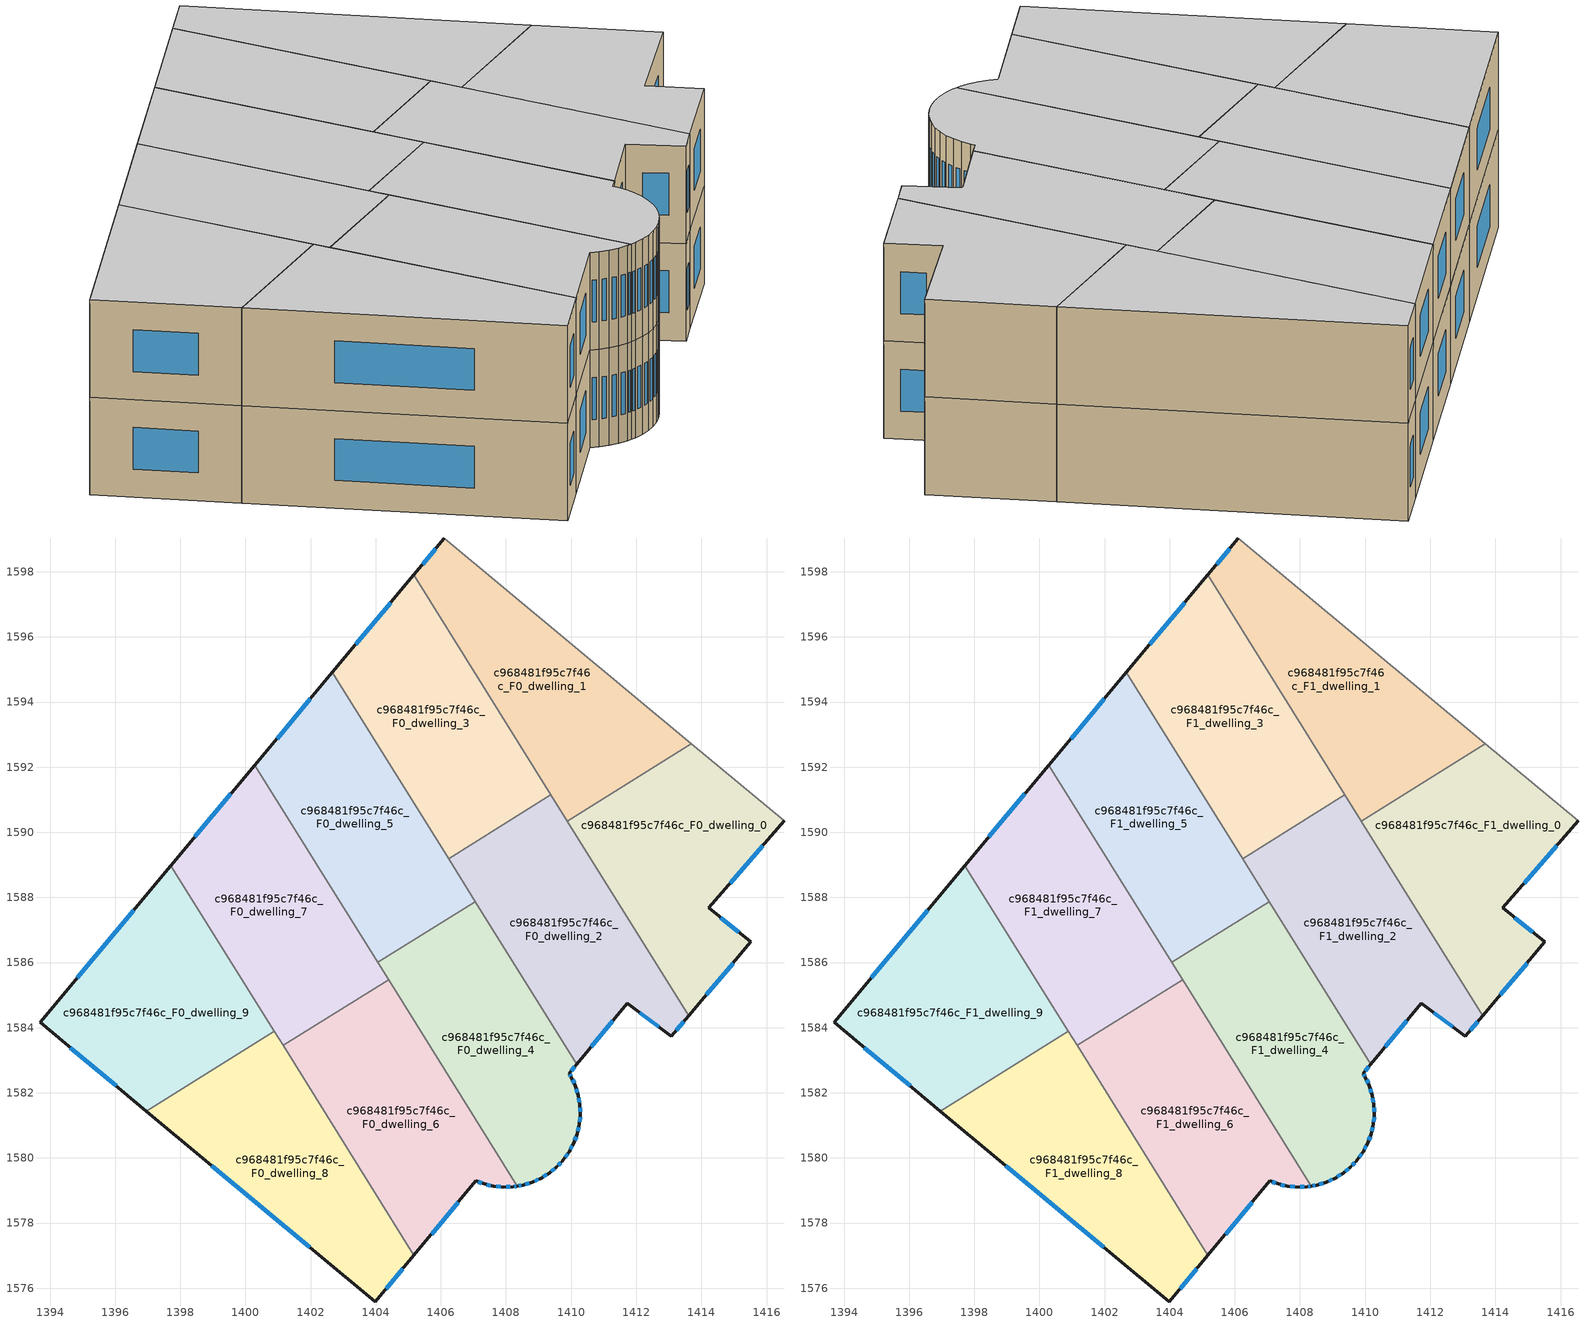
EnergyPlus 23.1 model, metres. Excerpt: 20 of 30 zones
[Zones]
c968481f95c7f46c_F0_dwelling_0
 floor ground (EU_floor_Construction): 1416.54,1590.35 1414.23,1587.68 1415.52,1586.63 1413.61,1584.37 1409.89,1590.34 1413.69,1592.72 z0
 wall outside (EU_wall_Construction): 1413.61,1584.37 1415.52,1586.63 1414.23,1587.68 1416.54,1590.35 z0:3
 wall to c968481f95c7f46c_F0_dwelling_1 (EU_wall_Construction): 1413.69,1592.72 1409.89,1590.34 z0:3
 wall adiabatic (EU_wall_Construction): 1416.54,1590.35 1413.69,1592.72 z0:3
 wall to c968481f95c7f46c_F0_dwelling_2 (EU_wall_Construction): 1409.89,1590.34 1413.61,1584.37 z0:3
 window (EU_Window_Construction): 1414.16,1585.01 1414.97,1585.99 / 1414.89,1588.44 1415.88,1589.59 / 1415.15,1586.93 1414.6,1587.38 z0.86:2.14
c968481f95c7f46c_F0_dwelling_1
 floor ground (EU_floor_Construction): 1413.69,1592.72 1409.89,1590.34 1405.17,1597.91 1406.11,1599.04 z0
 wall outside (EU_wall_Construction): 1406.11,1599.04 1405.17,1597.91 z0:3
 wall adiabatic (EU_wall_Construction): 1413.69,1592.72 1406.11,1599.04 z0:3
 wall to c968481f95c7f46c_F0_dwelling_3 (EU_wall_Construction): 1405.17,1597.91 1409.38,1591.15 z0:3
 wall to c968481f95c7f46c_F0_dwelling_2 (EU_wall_Construction): 1409.38,1591.15 1409.89,1590.35 z0:3
 window (EU_Window_Construction): 1405.84,1598.71 1405.44,1598.23 z0.86:2.14
c968481f95c7f46c_F0_dwelling_2
 floor ground (EU_floor_Construction): 1409.38,1591.15 1413.61,1584.37 1413.08,1583.73 1411.72,1584.76 1410.17,1582.88 1406.24,1589.19 z0
 wall outside (EU_wall_Construction): 1410.17,1582.88 1411.72,1584.76 1413.08,1583.73 1413.61,1584.37 z0:3
 wall to c968481f95c7f46c_F0_dwelling_3 (EU_wall_Construction): 1409.38,1591.15 1406.24,1589.19 z0:3
 wall to c968481f95c7f46c_F0_dwelling_4 (EU_wall_Construction): 1407.06,1587.87 1410.17,1582.88 z0:3
 wall to c968481f95c7f46c_F0_dwelling_5 (EU_wall_Construction): 1406.24,1589.19 1407.06,1587.87 z0:3
 window (EU_Window_Construction): 1410.62,1583.41 1411.28,1584.22 / 1413.23,1583.92 1413.46,1584.19 / 1412.11,1584.46 1412.69,1584.03 z0.86:2.14
c968481f95c7f46c_F0_dwelling_3
 floor ground (EU_floor_Construction): 1405.17,1597.91 1409.38,1591.15 1406.24,1589.19 1402.67,1594.92 z0
 wall outside (EU_wall_Construction): 1405.17,1597.91 1402.67,1594.92 z0:3
 wall to c968481f95c7f46c_F0_dwelling_5 (EU_wall_Construction): 1402.67,1594.92 1406.24,1589.19 z0:3
 window (EU_Window_Construction): 1404.46,1597.05 1403.38,1595.77 z0.86:2.14
c968481f95c7f46c_F0_dwelling_4
 floor ground (EU_floor_Construction): 1407.06,1587.87 1410.17,1582.88 1409.94,1582.6 1410.01,1582.48 1410.13,1582.21 1410.22,1581.92 1410.27,1581.63 1410.28,1581.33 1410.25,1581.03 1410.18,1580.74 1410.08,1580.46 1409.94,1580.19 1409.77,1579.95 1409.72,1579.89 1409.56,1579.73 1409.33,1579.54 1409.08,1579.38 1408.8,1579.25 1408.52,1579.17 1408.34,1579.14 1404.06,1586.01 z0
 wall outside (EU_wall_Construction): 1408.34,1579.14 1408.52,1579.17 1408.8,1579.25 1409.08,1579.38 1409.33,1579.54 1409.56,1579.73 1409.72,1579.89 1409.77,1579.95 1409.94,1580.19 1410.08,1580.46 1410.18,1580.74 1410.25,1581.03 1410.28,1581.33 1410.27,1581.63 1410.22,1581.92 1410.13,1582.21 1410.01,1582.48 1409.94,1582.6 1410.17,1582.88 z0:3
 wall to c968481f95c7f46c_F0_dwelling_5 (EU_wall_Construction): 1407.06,1587.87 1404.06,1586.01 z0:3
 wall to c968481f95c7f46c_F0_dwelling_6 (EU_wall_Construction): 1404.39,1585.48 1408.34,1579.14 z0:3
 wall to c968481f95c7f46c_F0_dwelling_7 (EU_wall_Construction): 1404.06,1586.01 1404.39,1585.48 z0:3
 window (EU_Window_Construction): 1410.1,1582.29 1410.04,1582.41 / 1410.2,1582.01 1410.16,1582.13 / 1410.26,1581.71 1410.23,1581.84 / 1410.28,1581.41 1410.27,1581.54 / 1410.26,1581.12 1410.27,1581.24 / 1410.2,1580.82 1410.23,1580.95 / 1410.11,1580.54 1410.16,1580.66 / 1409.98,1580.27 1410.04,1580.38 / 1409.81,1580.02 1409.89,1580.12 / 1409.61,1579.78 1409.67,1579.85 / 1409.4,1579.59 1409.49,1579.67 / 1409.15,1579.42 1409.26,1579.49 / 1408.88,1579.29 1409,1579.34 / 1408.6,1579.19 1408.72,1579.23 / 1408.39,1579.15 1408.47,1579.16 / 1410.01,1582.68 1410.11,1582.8 / 1409.99,1582.52 1409.96,1582.56 z0.86:2.14
c968481f95c7f46c_F0_dwelling_5
 floor ground (EU_floor_Construction): 1402.67,1594.92 1407.06,1587.87 1404.06,1586.01 1400.29,1592.06 z0
 wall outside (EU_wall_Construction): 1402.67,1594.92 1400.29,1592.06 z0:3
 wall to c968481f95c7f46c_F0_dwelling_7 (EU_wall_Construction): 1400.29,1592.06 1404.06,1586.01 z0:3
 window (EU_Window_Construction): 1401.99,1594.1 1400.97,1592.88 z0.86:2.14
c968481f95c7f46c_F0_dwelling_6
 floor ground (EU_floor_Construction): 1404.39,1585.47 1408.34,1579.14 1408.22,1579.12 1407.92,1579.11 1407.62,1579.13 1407.33,1579.2 1407.08,1579.29 1405.17,1577.01 1401.15,1583.46 z0
 wall outside (EU_wall_Construction): 1405.17,1577.01 1407.08,1579.29 1407.33,1579.2 1407.62,1579.13 1407.92,1579.11 1408.22,1579.12 1408.34,1579.14 z0:3
 wall to c968481f95c7f46c_F0_dwelling_7 (EU_wall_Construction): 1404.39,1585.47 1401.15,1583.46 z0:3
 wall to c968481f95c7f46c_F0_dwelling_8 (EU_wall_Construction): 1401.15,1583.46 1405.17,1577.01 z0:3
 window (EU_Window_Construction): 1407.71,1579.13 1407.83,1579.11 / 1407.41,1579.18 1407.54,1579.15 / 1407.15,1579.27 1407.26,1579.23 / 1405.72,1577.66 1406.53,1578.64 / 1408.26,1579.12 1408.31,1579.13 / 1408.01,1579.11 1408.13,1579.11 z0.86:2.14
c968481f95c7f46c_F0_dwelling_7
 floor ground (EU_floor_Construction): 1400.29,1592.06 1404.39,1585.47 1401.15,1583.46 1397.71,1588.98 z0
 wall outside (EU_wall_Construction): 1400.29,1592.06 1397.71,1588.98 z0:3
 wall to c968481f95c7f46c_F0_dwelling_9 (EU_wall_Construction): 1397.71,1588.98 1400.89,1583.88 z0:3
 wall to c968481f95c7f46c_F0_dwelling_8 (EU_wall_Construction): 1400.89,1583.88 1401.15,1583.46 z0:3
 window (EU_Window_Construction): 1399.55,1591.18 1398.45,1589.86 z0.86:2.14
c968481f95c7f46c_F0_dwelling_8
 floor ground (EU_floor_Construction): 1400.89,1583.88 1405.17,1577.01 1403.98,1575.58 1396.96,1581.44 z0
 wall outside (EU_wall_Construction): 1396.96,1581.44 1403.98,1575.58 1405.17,1577.01 z0:3
 wall to c968481f95c7f46c_F0_dwelling_9 (EU_wall_Construction): 1400.89,1583.88 1396.96,1581.44 z0:3
 window (EU_Window_Construction): 1404.32,1575.99 1404.83,1576.6 / 1398.97,1579.76 1401.98,1577.25 z0.86:2.14
c968481f95c7f46c_F0_dwelling_9
 floor ground (EU_floor_Construction): 1397.71,1588.98 1400.89,1583.88 1396.96,1581.44 1393.69,1584.16 z0
 wall outside (EU_wall_Construction): 1397.71,1588.98 1393.69,1584.16 1396.96,1581.44 z0:3
 window (EU_Window_Construction): 1394.62,1583.38 1396.02,1582.22 / 1396.56,1587.6 1394.84,1585.54 z0.86:2.14
c968481f95c7f46c_F1_dwelling_0
 floor to c968481f95c7f46c_F0_dwelling_0 (EU_floor_Construction): 1416.54,1590.35 1414.23,1587.68 1415.52,1586.63 1413.61,1584.37 1409.89,1590.34 1413.69,1592.72 z3
 wall outside (EU_wall_Construction): 1413.61,1584.37 1415.52,1586.63 1414.23,1587.68 1416.54,1590.35 z3:6
 wall to c968481f95c7f46c_F1_dwelling_1 (EU_wall_Construction): 1413.69,1592.72 1409.89,1590.34 z3:6
 wall adiabatic (EU_wall_Construction): 1416.54,1590.35 1413.69,1592.72 z3:6
 wall to c968481f95c7f46c_F1_dwelling_2 (EU_wall_Construction): 1409.89,1590.34 1413.61,1584.37 z3:6
 window (EU_Window_Construction): 1414.16,1585.01 1414.97,1585.99 / 1414.89,1588.44 1415.88,1589.59 / 1415.15,1586.93 1414.6,1587.38 z3.86:5.14
 ceiling to c968481f95c7f46c_F2_dwelling_0 (EU_floor_Construction): 1415.52,1586.63 1414.23,1587.68 1416.54,1590.35 1413.69,1592.72 1409.89,1590.34 1413.61,1584.37 z6
c968481f95c7f46c_F1_dwelling_1
 floor to c968481f95c7f46c_F0_dwelling_1 (EU_floor_Construction): 1413.69,1592.72 1409.89,1590.34 1405.17,1597.91 1406.11,1599.04 z3
 wall outside (EU_wall_Construction): 1406.11,1599.04 1405.17,1597.91 z3:6
 wall adiabatic (EU_wall_Construction): 1413.69,1592.72 1406.11,1599.04 z3:6
 wall to c968481f95c7f46c_F1_dwelling_3 (EU_wall_Construction): 1405.17,1597.91 1409.38,1591.15 z3:6
 wall to c968481f95c7f46c_F1_dwelling_2 (EU_wall_Construction): 1409.38,1591.15 1409.89,1590.35 z3:6
 window (EU_Window_Construction): 1405.84,1598.71 1405.44,1598.23 z3.86:5.14
 ceiling to c968481f95c7f46c_F2_dwelling_1 (EU_floor_Construction): 1413.69,1592.72 1406.11,1599.04 1405.17,1597.91 1409.89,1590.34 z6
c968481f95c7f46c_F1_dwelling_2
 floor to c968481f95c7f46c_F0_dwelling_2 (EU_floor_Construction): 1409.38,1591.15 1413.61,1584.37 1413.08,1583.73 1411.72,1584.76 1410.17,1582.88 1406.24,1589.19 z3
 wall outside (EU_wall_Construction): 1410.17,1582.88 1411.72,1584.76 1413.08,1583.73 1413.61,1584.37 z3:6
 wall to c968481f95c7f46c_F1_dwelling_3 (EU_wall_Construction): 1409.38,1591.15 1406.24,1589.19 z3:6
 wall to c968481f95c7f46c_F1_dwelling_4 (EU_wall_Construction): 1407.06,1587.87 1410.17,1582.88 z3:6
 wall to c968481f95c7f46c_F1_dwelling_5 (EU_wall_Construction): 1406.24,1589.19 1407.06,1587.87 z3:6
 window (EU_Window_Construction): 1410.62,1583.41 1411.28,1584.22 / 1413.23,1583.92 1413.46,1584.19 / 1412.11,1584.46 1412.69,1584.03 z3.86:5.14
 ceiling to c968481f95c7f46c_F2_dwelling_2 (EU_floor_Construction): 1413.08,1583.73 1413.61,1584.37 1409.38,1591.15 1406.24,1589.19 1410.17,1582.88 1411.72,1584.76 z6
c968481f95c7f46c_F1_dwelling_3
 floor to c968481f95c7f46c_F0_dwelling_3 (EU_floor_Construction): 1405.17,1597.91 1409.38,1591.15 1406.24,1589.19 1402.67,1594.92 z3
 wall outside (EU_wall_Construction): 1405.17,1597.91 1402.67,1594.92 z3:6
 wall to c968481f95c7f46c_F1_dwelling_5 (EU_wall_Construction): 1402.67,1594.92 1406.24,1589.19 z3:6
 window (EU_Window_Construction): 1404.46,1597.05 1403.38,1595.77 z3.86:5.14
 ceiling to c968481f95c7f46c_F2_dwelling_3 (EU_floor_Construction): 1409.38,1591.15 1405.17,1597.91 1402.67,1594.92 1406.24,1589.19 z6
c968481f95c7f46c_F1_dwelling_4
 floor to c968481f95c7f46c_F0_dwelling_4 (EU_floor_Construction): 1407.06,1587.87 1410.17,1582.88 1409.94,1582.6 1410.01,1582.48 1410.13,1582.21 1410.22,1581.92 1410.27,1581.63 1410.28,1581.33 1410.25,1581.03 1410.18,1580.74 1410.08,1580.46 1409.94,1580.19 1409.77,1579.95 1409.72,1579.89 1409.56,1579.73 1409.33,1579.54 1409.08,1579.38 1408.8,1579.25 1408.52,1579.17 1408.34,1579.14 1404.06,1586.01 z3
 wall outside (EU_wall_Construction): 1408.34,1579.14 1408.52,1579.17 1408.8,1579.25 1409.08,1579.38 1409.33,1579.54 1409.56,1579.73 1409.72,1579.89 1409.77,1579.95 1409.94,1580.19 1410.08,1580.46 1410.18,1580.74 1410.25,1581.03 1410.28,1581.33 1410.27,1581.63 1410.22,1581.92 1410.13,1582.21 1410.01,1582.48 1409.94,1582.6 1410.17,1582.88 z3:6
 wall to c968481f95c7f46c_F1_dwelling_5 (EU_wall_Construction): 1407.06,1587.87 1404.06,1586.01 z3:6
 wall to c968481f95c7f46c_F1_dwelling_6 (EU_wall_Construction): 1404.39,1585.48 1408.34,1579.14 z3:6
 wall to c968481f95c7f46c_F1_dwelling_7 (EU_wall_Construction): 1404.06,1586.01 1404.39,1585.48 z3:6
 window (EU_Window_Construction): 1410.1,1582.29 1410.04,1582.41 / 1410.2,1582.01 1410.16,1582.13 / 1410.26,1581.71 1410.23,1581.84 / 1410.28,1581.41 1410.27,1581.54 / 1410.26,1581.12 1410.27,1581.24 / 1410.2,1580.82 1410.23,1580.95 / 1410.11,1580.54 1410.16,1580.66 / 1409.98,1580.27 1410.04,1580.38 / 1409.81,1580.02 1409.89,1580.12 / 1409.61,1579.78 1409.67,1579.85 / 1409.4,1579.59 1409.49,1579.67 / 1409.15,1579.42 1409.26,1579.49 / 1408.88,1579.29 1409,1579.34 / 1408.6,1579.19 1408.72,1579.23 / 1408.39,1579.15 1408.47,1579.16 / 1410.01,1582.68 1410.11,1582.8 / 1409.99,1582.52 1409.96,1582.56 z3.86:5.14
 ceiling to c968481f95c7f46c_F2_dwelling_4 (EU_floor_Construction): 1409.56,1579.73 1409.72,1579.89 1409.77,1579.95 1409.94,1580.19 1410.08,1580.46 1410.18,1580.74 1410.25,1581.03 1410.28,1581.33 1410.27,1581.63 1410.22,1581.92 1410.13,1582.21 1410.01,1582.48 1409.94,1582.6 1410.17,1582.88 1407.06,1587.87 1404.06,1586.01 1408.34,1579.14 1408.52,1579.17 1408.8,1579.25 1409.08,1579.38 1409.33,1579.54 z6
c968481f95c7f46c_F1_dwelling_5
 floor to c968481f95c7f46c_F0_dwelling_5 (EU_floor_Construction): 1402.67,1594.92 1407.06,1587.87 1404.06,1586.01 1400.29,1592.06 z3
 wall outside (EU_wall_Construction): 1402.67,1594.92 1400.29,1592.06 z3:6
 wall to c968481f95c7f46c_F1_dwelling_7 (EU_wall_Construction): 1400.29,1592.06 1404.06,1586.01 z3:6
 window (EU_Window_Construction): 1401.99,1594.1 1400.97,1592.88 z3.86:5.14
 ceiling to c968481f95c7f46c_F2_dwelling_5 (EU_floor_Construction): 1407.06,1587.87 1402.67,1594.92 1400.29,1592.06 1404.06,1586.01 z6
c968481f95c7f46c_F1_dwelling_6
 floor to c968481f95c7f46c_F0_dwelling_6 (EU_floor_Construction): 1404.39,1585.47 1408.34,1579.14 1408.22,1579.12 1407.92,1579.11 1407.62,1579.13 1407.33,1579.2 1407.08,1579.29 1405.17,1577.01 1401.15,1583.46 z3
 wall outside (EU_wall_Construction): 1405.17,1577.01 1407.08,1579.29 1407.33,1579.2 1407.62,1579.13 1407.92,1579.11 1408.22,1579.12 1408.34,1579.14 z3:6
 wall to c968481f95c7f46c_F1_dwelling_7 (EU_wall_Construction): 1404.39,1585.47 1401.15,1583.46 z3:6
 wall to c968481f95c7f46c_F1_dwelling_8 (EU_wall_Construction): 1401.15,1583.46 1405.17,1577.01 z3:6
 window (EU_Window_Construction): 1407.71,1579.13 1407.83,1579.11 / 1407.41,1579.18 1407.54,1579.15 / 1407.15,1579.27 1407.26,1579.23 / 1405.72,1577.66 1406.53,1578.64 / 1408.26,1579.12 1408.31,1579.13 / 1408.01,1579.11 1408.13,1579.11 z3.86:5.14
 ceiling to c968481f95c7f46c_F2_dwelling_6 (EU_floor_Construction): 1408.22,1579.12 1408.34,1579.14 1404.39,1585.47 1401.15,1583.46 1405.17,1577.01 1407.08,1579.29 1407.33,1579.2 1407.62,1579.13 1407.92,1579.11 z6
c968481f95c7f46c_F1_dwelling_7
 floor to c968481f95c7f46c_F0_dwelling_7 (EU_floor_Construction): 1400.29,1592.06 1404.39,1585.47 1401.15,1583.46 1397.71,1588.98 z3
 wall outside (EU_wall_Construction): 1400.29,1592.06 1397.71,1588.98 z3:6
 wall to c968481f95c7f46c_F1_dwelling_9 (EU_wall_Construction): 1397.71,1588.98 1400.89,1583.88 z3:6
 wall to c968481f95c7f46c_F1_dwelling_8 (EU_wall_Construction): 1400.89,1583.88 1401.15,1583.46 z3:6
 window (EU_Window_Construction): 1399.55,1591.18 1398.45,1589.86 z3.86:5.14
 ceiling to c968481f95c7f46c_F2_dwelling_7 (EU_floor_Construction): 1404.39,1585.47 1400.29,1592.06 1397.71,1588.98 1401.15,1583.46 z6
c968481f95c7f46c_F1_dwelling_8
 floor to c968481f95c7f46c_F0_dwelling_8 (EU_floor_Construction): 1400.89,1583.88 1405.17,1577.01 1403.98,1575.58 1396.96,1581.44 z3
 wall outside (EU_wall_Construction): 1396.96,1581.44 1403.98,1575.58 1405.17,1577.01 z3:6
 wall to c968481f95c7f46c_F1_dwelling_9 (EU_wall_Construction): 1400.89,1583.88 1396.96,1581.44 z3:6
 window (EU_Window_Construction): 1404.32,1575.99 1404.83,1576.6 / 1398.97,1579.76 1401.98,1577.25 z3.86:5.14
 ceiling to c968481f95c7f46c_F2_dwelling_8 (EU_floor_Construction): 1403.98,1575.58 1405.17,1577.01 1400.89,1583.88 1396.96,1581.44 z6
c968481f95c7f46c_F1_dwelling_9
 floor to c968481f95c7f46c_F0_dwelling_9 (EU_floor_Construction): 1397.71,1588.98 1400.89,1583.88 1396.96,1581.44 1393.69,1584.16 z3
 wall outside (EU_wall_Construction): 1397.71,1588.98 1393.69,1584.16 1396.96,1581.44 z3:6
 window (EU_Window_Construction): 1394.62,1583.38 1396.02,1582.22 / 1396.56,1587.6 1394.84,1585.54 z3.86:5.14
 ceiling to c968481f95c7f46c_F2_dwelling_9 (EU_floor_Construction): 1400.89,1583.88 1397.71,1588.98 1393.69,1584.16 1396.96,1581.44 z6
[Building]
EU S2 Campaign: North Axis=0; Terrain=City; Solar Distribution=FullExterior
[Site:Location]
Helsinki-Vantaa.AP: Latitude=60.317; Longitude=24.963; Time Zone=2; Elevation=54.6
[SizingPeriod:WeatherFileDays]
AnnualSizingPeriod: Begin Month=1; Begin Day of Month=1; End Month=12; End Day of Month=31; Day of Week for Start Day=Monday; Use Weather File Daylight Saving Period=No; Use Weather File Rain and Snow Indicators=No
[MATERIAL]
EU_InternalMass_Material: Roughness=MediumRough; Thickness=0.1; Conductivity=1; Density=1800; Specific Heat=900; Thermal Absorptance=0.9; Solar Absorptance=0.7; Visible Absorptance=0.7
[MATERIAL:NOMASS] Roughness=MediumRough; Thermal Absorptance=0.9; Solar Absorptance=0.7; Visible Absorptance=0.7
Name | Thermal Resistance
EU_wall_NoMass | 1.10183
EU_floor_NoMass | 1.70606
[WINDOWMATERIAL:SIMPLEGLAZINGSYSTEM]
EU_Window_SimpleGlazing: UFactor=3.11035; Solar Heat Gain Coefficient=0.8; Visible Transmittance=0.8
[CONSTRUCTION]
EU_wall_Construction: EU_wall_NoMass
EU_floor_Construction: EU_floor_NoMass
EU_Window_Construction: EU_Window_SimpleGlazing
EU_InternalMass_Construction: EU_InternalMass_Material
[ZONE] Type=1; Multiplier=1; Ceiling Height=autocalculate; Floor Area=autocalculate; Part of Total Floor Area=Yes
Name | Volume
c968481f95c7f46c_F0_dwelling_0; c968481f95c7f46c_F1_dwelling_0 | 81.7207
c968481f95c7f46c_F0_dwelling_1; c968481f95c7f46c_F1_dwelling_1 | 81.717
c968481f95c7f46c_F0_dwelling_2; c968481f95c7f46c_F1_dwelling_2 | 81.7141
c968481f95c7f46c_F0_dwelling_3; c968481f95c7f46c_F1_dwelling_3; c968481f95c7f46c_F0_dwelling_6; c968481f95c7f46c_F1_dwelling_6 | 81.7214
c968481f95c7f46c_F0_dwelling_4; c968481f95c7f46c_F1_dwelling_4 | 81.7185
c968481f95c7f46c_F0_dwelling_5; c968481f95c7f46c_F1_dwelling_5 | 81.7148
c968481f95c7f46c_F0_dwelling_7; c968481f95c7f46c_F1_dwelling_7 | 81.7097
c968481f95c7f46c_F0_dwelling_8; c968481f95c7f46c_F1_dwelling_8 | 81.7222
c968481f95c7f46c_F0_dwelling_9; c968481f95c7f46c_F1_dwelling_9 | 81.7119
[INTERNALMASS] Construction=EU_InternalMass_Construction
Name | Zone or ZoneList | Surface Area
c968481f95c7f46c_F0_dwelling_0_EU_InternalMass | c968481f95c7f46c_F0_dwelling_0 | 27.2403
c968481f95c7f46c_F0_dwelling_1_EU_InternalMass | c968481f95c7f46c_F0_dwelling_1 | 27.2389
c968481f95c7f46c_F0_dwelling_2_EU_InternalMass | c968481f95c7f46c_F0_dwelling_2 | 27.2377
c968481f95c7f46c_F0_dwelling_3_EU_InternalMass | c968481f95c7f46c_F0_dwelling_3 | 27.2405
c968481f95c7f46c_F0_dwelling_4_EU_InternalMass | c968481f95c7f46c_F0_dwelling_4 | 27.2399
c968481f95c7f46c_F0_dwelling_5_EU_InternalMass | c968481f95c7f46c_F0_dwelling_5 | 27.238
c968481f95c7f46c_F0_dwelling_6_EU_InternalMass | c968481f95c7f46c_F0_dwelling_6 | 27.2404
c968481f95c7f46c_F0_dwelling_7_EU_InternalMass | c968481f95c7f46c_F0_dwelling_7 | 27.2366
c968481f95c7f46c_F0_dwelling_8_EU_InternalMass | c968481f95c7f46c_F0_dwelling_8 | 27.2405
c968481f95c7f46c_F0_dwelling_9_EU_InternalMass | c968481f95c7f46c_F0_dwelling_9 | 27.2376
c968481f95c7f46c_F1_dwelling_0_EU_InternalMass | c968481f95c7f46c_F1_dwelling_0 | 27.2403
c968481f95c7f46c_F1_dwelling_1_EU_InternalMass | c968481f95c7f46c_F1_dwelling_1 | 27.2389
c968481f95c7f46c_F1_dwelling_2_EU_InternalMass | c968481f95c7f46c_F1_dwelling_2 | 27.2377
c968481f95c7f46c_F1_dwelling_3_EU_InternalMass | c968481f95c7f46c_F1_dwelling_3 | 27.2405
c968481f95c7f46c_F1_dwelling_4_EU_InternalMass | c968481f95c7f46c_F1_dwelling_4 | 27.2399
c968481f95c7f46c_F1_dwelling_5_EU_InternalMass | c968481f95c7f46c_F1_dwelling_5 | 27.238
c968481f95c7f46c_F1_dwelling_6_EU_InternalMass | c968481f95c7f46c_F1_dwelling_6 | 27.2404
c968481f95c7f46c_F1_dwelling_7_EU_InternalMass | c968481f95c7f46c_F1_dwelling_7 | 27.2366
c968481f95c7f46c_F1_dwelling_8_EU_InternalMass | c968481f95c7f46c_F1_dwelling_8 | 27.2405
c968481f95c7f46c_F1_dwelling_9_EU_InternalMass | c968481f95c7f46c_F1_dwelling_9 | 27.2376
[OTHEREQUIPMENT] Fuel Type=Electricity; Design Level Calculation Method=Watts/Area; Power per Zone Floor Area=1; Fraction Latent=0; Fraction Radiant=0; Fraction Lost=0; Carbon Dioxide Generation Rate=0; EndUse Subcategory=EU_Step8_InternalGains
Name | Zone or ZoneList or Space or SpaceList | Schedule
EU_Step8_InternalGain_c968481f95c7f46c_F0_dwelling_0_f000 | c968481f95c7f46c_F0_dwelling_0 | EU_Step8_GainSchedule_c968481f95c7f46c_F0_dwelling_0_f000
EU_Step8_InternalGain_c968481f95c7f46c_F0_dwelling_1_f000 | c968481f95c7f46c_F0_dwelling_1 | EU_Step8_GainSchedule_c968481f95c7f46c_F0_dwelling_1_f000
EU_Step8_InternalGain_c968481f95c7f46c_F0_dwelling_2_f000 | c968481f95c7f46c_F0_dwelling_2 | EU_Step8_GainSchedule_c968481f95c7f46c_F0_dwelling_2_f000
EU_Step8_InternalGain_c968481f95c7f46c_F0_dwelling_3_f000 | c968481f95c7f46c_F0_dwelling_3 | EU_Step8_GainSchedule_c968481f95c7f46c_F0_dwelling_3_f000
EU_Step8_InternalGain_c968481f95c7f46c_F0_dwelling_4_f000 | c968481f95c7f46c_F0_dwelling_4 | EU_Step8_GainSchedule_c968481f95c7f46c_F0_dwelling_4_f000
EU_Step8_InternalGain_c968481f95c7f46c_F0_dwelling_5_f000 | c968481f95c7f46c_F0_dwelling_5 | EU_Step8_GainSchedule_c968481f95c7f46c_F0_dwelling_5_f000
EU_Step8_InternalGain_c968481f95c7f46c_F0_dwelling_6_f000 | c968481f95c7f46c_F0_dwelling_6 | EU_Step8_GainSchedule_c968481f95c7f46c_F0_dwelling_6_f000
EU_Step8_InternalGain_c968481f95c7f46c_F0_dwelling_7_f000 | c968481f95c7f46c_F0_dwelling_7 | EU_Step8_GainSchedule_c968481f95c7f46c_F0_dwelling_7_f000
EU_Step8_InternalGain_c968481f95c7f46c_F0_dwelling_8_f000 | c968481f95c7f46c_F0_dwelling_8 | EU_Step8_GainSchedule_c968481f95c7f46c_F0_dwelling_8_f000
EU_Step8_InternalGain_c968481f95c7f46c_F0_dwelling_9_f000 | c968481f95c7f46c_F0_dwelling_9 | EU_Step8_GainSchedule_c968481f95c7f46c_F0_dwelling_9_f000
EU_Step8_InternalGain_c968481f95c7f46c_F1_dwelling_0_f000 | c968481f95c7f46c_F1_dwelling_0 | EU_Step8_GainSchedule_c968481f95c7f46c_F1_dwelling_0_f000
EU_Step8_InternalGain_c968481f95c7f46c_F1_dwelling_1_f000 | c968481f95c7f46c_F1_dwelling_1 | EU_Step8_GainSchedule_c968481f95c7f46c_F1_dwelling_1_f000
EU_Step8_InternalGain_c968481f95c7f46c_F1_dwelling_2_f000 | c968481f95c7f46c_F1_dwelling_2 | EU_Step8_GainSchedule_c968481f95c7f46c_F1_dwelling_2_f000
EU_Step8_InternalGain_c968481f95c7f46c_F1_dwelling_3_f000 | c968481f95c7f46c_F1_dwelling_3 | EU_Step8_GainSchedule_c968481f95c7f46c_F1_dwelling_3_f000
EU_Step8_InternalGain_c968481f95c7f46c_F1_dwelling_4_f000 | c968481f95c7f46c_F1_dwelling_4 | EU_Step8_GainSchedule_c968481f95c7f46c_F1_dwelling_4_f000
EU_Step8_InternalGain_c968481f95c7f46c_F1_dwelling_5_f000 | c968481f95c7f46c_F1_dwelling_5 | EU_Step8_GainSchedule_c968481f95c7f46c_F1_dwelling_5_f000
EU_Step8_InternalGain_c968481f95c7f46c_F1_dwelling_6_f000 | c968481f95c7f46c_F1_dwelling_6 | EU_Step8_GainSchedule_c968481f95c7f46c_F1_dwelling_6_f000
EU_Step8_InternalGain_c968481f95c7f46c_F1_dwelling_7_f000 | c968481f95c7f46c_F1_dwelling_7 | EU_Step8_GainSchedule_c968481f95c7f46c_F1_dwelling_7_f000
EU_Step8_InternalGain_c968481f95c7f46c_F1_dwelling_8_f000 | c968481f95c7f46c_F1_dwelling_8 | EU_Step8_GainSchedule_c968481f95c7f46c_F1_dwelling_8_f000
EU_Step8_InternalGain_c968481f95c7f46c_F1_dwelling_9_f000 | c968481f95c7f46c_F1_dwelling_9 | EU_Step8_GainSchedule_c968481f95c7f46c_F1_dwelling_9_f000
[ZONEVENTILATION:DESIGNFLOWRATE] Schedule=EU_AlwaysOn; Design Flow Rate Calculation Method=AirChanges/Hour; Air Changes per Hour=0.756316; Ventilation Type=Natural; Fan Pressure Rise=0; Fan Total Efficiency=1; Constant Term Coefficient=1; Temperature Term Coefficient=0; Velocity Term Coefficient=0; Velocity Squared Term Coefficient=0; Minimum Indoor Temperature=-100; Maximum Indoor Temperature=100; Delta Temperature=-100; Minimum Outdoor Temperature=-100; Maximum Outdoor Temperature=100; Maximum Wind Speed=40
Name | Zone or ZoneList or Space or SpaceList
EU_ConstantAir_c968481f95c7f46c_F0_dwelling_0 | c968481f95c7f46c_F0_dwelling_0
EU_ConstantAir_c968481f95c7f46c_F0_dwelling_1 | c968481f95c7f46c_F0_dwelling_1
EU_ConstantAir_c968481f95c7f46c_F0_dwelling_2 | c968481f95c7f46c_F0_dwelling_2
EU_ConstantAir_c968481f95c7f46c_F0_dwelling_3 | c968481f95c7f46c_F0_dwelling_3
EU_ConstantAir_c968481f95c7f46c_F0_dwelling_4 | c968481f95c7f46c_F0_dwelling_4
EU_ConstantAir_c968481f95c7f46c_F0_dwelling_5 | c968481f95c7f46c_F0_dwelling_5
EU_ConstantAir_c968481f95c7f46c_F0_dwelling_6 | c968481f95c7f46c_F0_dwelling_6
EU_ConstantAir_c968481f95c7f46c_F0_dwelling_7 | c968481f95c7f46c_F0_dwelling_7
EU_ConstantAir_c968481f95c7f46c_F0_dwelling_8 | c968481f95c7f46c_F0_dwelling_8
EU_ConstantAir_c968481f95c7f46c_F0_dwelling_9 | c968481f95c7f46c_F0_dwelling_9
EU_ConstantAir_c968481f95c7f46c_F1_dwelling_0 | c968481f95c7f46c_F1_dwelling_0
EU_ConstantAir_c968481f95c7f46c_F1_dwelling_1 | c968481f95c7f46c_F1_dwelling_1
EU_ConstantAir_c968481f95c7f46c_F1_dwelling_2 | c968481f95c7f46c_F1_dwelling_2
EU_ConstantAir_c968481f95c7f46c_F1_dwelling_3 | c968481f95c7f46c_F1_dwelling_3
EU_ConstantAir_c968481f95c7f46c_F1_dwelling_4 | c968481f95c7f46c_F1_dwelling_4
EU_ConstantAir_c968481f95c7f46c_F1_dwelling_5 | c968481f95c7f46c_F1_dwelling_5
EU_ConstantAir_c968481f95c7f46c_F1_dwelling_6 | c968481f95c7f46c_F1_dwelling_6
EU_ConstantAir_c968481f95c7f46c_F1_dwelling_7 | c968481f95c7f46c_F1_dwelling_7
EU_ConstantAir_c968481f95c7f46c_F1_dwelling_8 | c968481f95c7f46c_F1_dwelling_8
EU_ConstantAir_c968481f95c7f46c_F1_dwelling_9 | c968481f95c7f46c_F1_dwelling_9
[HVACTEMPLATE:THERMOSTAT] Constant Heating Setpoint=20; Constant Cooling Setpoint=50
EU_HeatOnly_c968481f95c7f46c_F0_dwelling_0; EU_HeatOnly_c968481f95c7f46c_F0_dwelling_1; EU_HeatOnly_c968481f95c7f46c_F0_dwelling_2; EU_HeatOnly_c968481f95c7f46c_F0_dwelling_3; EU_HeatOnly_c968481f95c7f46c_F0_dwelling_4; EU_HeatOnly_c968481f95c7f46c_F0_dwelling_5; EU_HeatOnly_c968481f95c7f46c_F0_dwelling_6; EU_HeatOnly_c968481f95c7f46c_F0_dwelling_7; EU_HeatOnly_c968481f95c7f46c_F0_dwelling_8; EU_HeatOnly_c968481f95c7f46c_F0_dwelling_9; EU_HeatOnly_c968481f95c7f46c_F1_dwelling_0; EU_HeatOnly_c968481f95c7f46c_F1_dwelling_1; EU_HeatOnly_c968481f95c7f46c_F1_dwelling_2; EU_HeatOnly_c968481f95c7f46c_F1_dwelling_3; EU_HeatOnly_c968481f95c7f46c_F1_dwelling_4; EU_HeatOnly_c968481f95c7f46c_F1_dwelling_5; EU_HeatOnly_c968481f95c7f46c_F1_dwelling_6; EU_HeatOnly_c968481f95c7f46c_F1_dwelling_7; EU_HeatOnly_c968481f95c7f46c_F1_dwelling_8; EU_HeatOnly_c968481f95c7f46c_F1_dwelling_9; EU_HeatOnly_c968481f95c7f46c_F2_dwelling_0; EU_HeatOnly_c968481f95c7f46c_F2_dwelling_1; EU_HeatOnly_c968481f95c7f46c_F2_dwelling_2; EU_HeatOnly_c968481f95c7f46c_F2_dwelling_3; EU_HeatOnly_c968481f95c7f46c_F2_dwelling_4; EU_HeatOnly_c968481f95c7f46c_F2_dwelling_5; EU_HeatOnly_c968481f95c7f46c_F2_dwelling_6; EU_HeatOnly_c968481f95c7f46c_F2_dwelling_7; EU_HeatOnly_c968481f95c7f46c_F2_dwelling_8; EU_HeatOnly_c968481f95c7f46c_F2_dwelling_9
[HVACTEMPLATE:ZONE:IDEALLOADSAIRSYSTEM] System Availability Schedule=EU_AlwaysOn; Maximum Heating Supply Air Temperature=50; Minimum Cooling Supply Air Temperature=13; Maximum Heating Supply Air Humidity Ratio=0.0156; Minimum Cooling Supply Air Humidity Ratio=0.0077; Heating Limit=NoLimit; Cooling Limit=NoLimit; Heating Availability Schedule=EU_AlwaysOn; Cooling Availability Schedule=EU_CoolingOff; Dehumidification Control Type=ConstantSensibleHeatRatio; Cooling Sensible Heat Ratio=0.7; Dehumidification Setpoint=60; Humidification Control Type=None; Humidification Setpoint=30; Outdoor Air Method=None; Outdoor Air Flow Rate per Person=0.00944; Outdoor Air Flow Rate per Zone Floor Area=0; Outdoor Air Flow Rate per Zone=0; Demand Controlled Ventilation Type=None; Outdoor Air Economizer Type=NoEconomizer; Heat Recovery Type=None; Sensible Heat Recovery Effectiveness=0.7; Latent Heat Recovery Effectiveness=0.65
Name | Template Thermostat
c968481f95c7f46c_F0_dwelling_0 | EU_HeatOnly_c968481f95c7f46c_F0_dwelling_0
c968481f95c7f46c_F0_dwelling_1 | EU_HeatOnly_c968481f95c7f46c_F0_dwelling_1
c968481f95c7f46c_F0_dwelling_2 | EU_HeatOnly_c968481f95c7f46c_F0_dwelling_2
c968481f95c7f46c_F0_dwelling_3 | EU_HeatOnly_c968481f95c7f46c_F0_dwelling_3
c968481f95c7f46c_F0_dwelling_4 | EU_HeatOnly_c968481f95c7f46c_F0_dwelling_4
c968481f95c7f46c_F0_dwelling_5 | EU_HeatOnly_c968481f95c7f46c_F0_dwelling_5
c968481f95c7f46c_F0_dwelling_6 | EU_HeatOnly_c968481f95c7f46c_F0_dwelling_6
c968481f95c7f46c_F0_dwelling_7 | EU_HeatOnly_c968481f95c7f46c_F0_dwelling_7
c968481f95c7f46c_F0_dwelling_8 | EU_HeatOnly_c968481f95c7f46c_F0_dwelling_8
c968481f95c7f46c_F0_dwelling_9 | EU_HeatOnly_c968481f95c7f46c_F0_dwelling_9
c968481f95c7f46c_F1_dwelling_0 | EU_HeatOnly_c968481f95c7f46c_F1_dwelling_0
c968481f95c7f46c_F1_dwelling_1 | EU_HeatOnly_c968481f95c7f46c_F1_dwelling_1
c968481f95c7f46c_F1_dwelling_2 | EU_HeatOnly_c968481f95c7f46c_F1_dwelling_2
c968481f95c7f46c_F1_dwelling_3 | EU_HeatOnly_c968481f95c7f46c_F1_dwelling_3
c968481f95c7f46c_F1_dwelling_4 | EU_HeatOnly_c968481f95c7f46c_F1_dwelling_4
c968481f95c7f46c_F1_dwelling_5 | EU_HeatOnly_c968481f95c7f46c_F1_dwelling_5
c968481f95c7f46c_F1_dwelling_6 | EU_HeatOnly_c968481f95c7f46c_F1_dwelling_6
c968481f95c7f46c_F1_dwelling_7 | EU_HeatOnly_c968481f95c7f46c_F1_dwelling_7
c968481f95c7f46c_F1_dwelling_8 | EU_HeatOnly_c968481f95c7f46c_F1_dwelling_8
c968481f95c7f46c_F1_dwelling_9 | EU_HeatOnly_c968481f95c7f46c_F1_dwelling_9
[SIZING:ZONE] Zone Cooling Design Supply Air Temperature Input Method=SupplyAirTemperature; Zone Cooling Design Supply Air Temperature=13; Zone Heating Design Supply Air Temperature Input Method=SupplyAirTemperature; Zone Heating Design Supply Air Temperature=50; Zone Cooling Design Supply Air Humidity Ratio=0.008; Zone Heating Design Supply Air Humidity Ratio=0.008; Cooling Design Air Flow Method=DesignDay; Cooling Design Air Flow Rate=0; Cooling Minimum Air Flow per Zone Floor Area=0.000762; Cooling Minimum Air Flow=0; Cooling Minimum Air Flow Fraction=0.2; Heating Design Air Flow Method=DesignDay; Heating Design Air Flow Rate=0; Heating Maximum Air Flow per Zone Floor Area=0.002032; Heating Maximum Air Flow=0.141576; Heating Maximum Air Flow Fraction=0.3; Account for Dedicated Outdoor Air System=No; Dedicated Outdoor Air System Control Strategy=NeutralSupplyAir; Dedicated Outdoor Air Low Setpoint Temperature for Design=autosize; Dedicated Outdoor Air High Setpoint Temperature for Design=autosize; Zone Load Sizing Method=Sensible Load Only No Latent Load; Zone Latent Cooling Design Supply Air Humidity Ratio Input Method=HumidityRatioDifference; Zone Cooling Design Supply Air Humidity Ratio Difference=0.005; Zone Latent Heating Design Supply Air Humidity Ratio Input Method=HumidityRatioDifference; Zone Humidification Design Supply Air Humidity Ratio Difference=0.005
c968481f95c7f46c_F0_dwelling_0; c968481f95c7f46c_F0_dwelling_1; c968481f95c7f46c_F0_dwelling_2; c968481f95c7f46c_F0_dwelling_3; c968481f95c7f46c_F0_dwelling_4; c968481f95c7f46c_F0_dwelling_5; c968481f95c7f46c_F0_dwelling_6; c968481f95c7f46c_F0_dwelling_7; c968481f95c7f46c_F0_dwelling_8; c968481f95c7f46c_F0_dwelling_9; c968481f95c7f46c_F1_dwelling_0; c968481f95c7f46c_F1_dwelling_1; c968481f95c7f46c_F1_dwelling_2; c968481f95c7f46c_F1_dwelling_3; c968481f95c7f46c_F1_dwelling_4; c968481f95c7f46c_F1_dwelling_5; c968481f95c7f46c_F1_dwelling_6; c968481f95c7f46c_F1_dwelling_7; c968481f95c7f46c_F1_dwelling_8; c968481f95c7f46c_F1_dwelling_9
[SCHEDULE:CONSTANT]
Name | Hourly Value
EU_AlwaysOn | 1
EU_CoolingOff | 0
[SCHEDULE:FILE] Column Number=1; Rows to Skip at Top=0; Number of Hours of Data=8760; Column Separator=Comma; Interpolate to Timestep=No; Minutes per Item=60; Adjust Schedule for Daylight Savings=Yes
Name | File
EU_Step8_GainSchedule_c968481f95c7f46c_F0_dwelling_0_f000 | ../../schedules/c968481f95c7f46c/c968481f95c7f46c_F0_dwelling_0_f000_gain.csv
EU_Step8_GainSchedule_c968481f95c7f46c_F0_dwelling_1_f000 | ../../schedules/c968481f95c7f46c/c968481f95c7f46c_F0_dwelling_1_f000_gain.csv
EU_Step8_GainSchedule_c968481f95c7f46c_F0_dwelling_2_f000 | ../../schedules/c968481f95c7f46c/c968481f95c7f46c_F0_dwelling_2_f000_gain.csv
EU_Step8_GainSchedule_c968481f95c7f46c_F0_dwelling_3_f000 | ../../schedules/c968481f95c7f46c/c968481f95c7f46c_F0_dwelling_3_f000_gain.csv
EU_Step8_GainSchedule_c968481f95c7f46c_F0_dwelling_4_f000 | ../../schedules/c968481f95c7f46c/c968481f95c7f46c_F0_dwelling_4_f000_gain.csv
EU_Step8_GainSchedule_c968481f95c7f46c_F0_dwelling_5_f000 | ../../schedules/c968481f95c7f46c/c968481f95c7f46c_F0_dwelling_5_f000_gain.csv
EU_Step8_GainSchedule_c968481f95c7f46c_F0_dwelling_6_f000 | ../../schedules/c968481f95c7f46c/c968481f95c7f46c_F0_dwelling_6_f000_gain.csv
EU_Step8_GainSchedule_c968481f95c7f46c_F0_dwelling_7_f000 | ../../schedules/c968481f95c7f46c/c968481f95c7f46c_F0_dwelling_7_f000_gain.csv
EU_Step8_GainSchedule_c968481f95c7f46c_F0_dwelling_8_f000 | ../../schedules/c968481f95c7f46c/c968481f95c7f46c_F0_dwelling_8_f000_gain.csv
EU_Step8_GainSchedule_c968481f95c7f46c_F0_dwelling_9_f000 | ../../schedules/c968481f95c7f46c/c968481f95c7f46c_F0_dwelling_9_f000_gain.csv
EU_Step8_GainSchedule_c968481f95c7f46c_F1_dwelling_0_f000 | ../../schedules/c968481f95c7f46c/c968481f95c7f46c_F1_dwelling_0_f000_gain.csv
EU_Step8_GainSchedule_c968481f95c7f46c_F1_dwelling_1_f000 | ../../schedules/c968481f95c7f46c/c968481f95c7f46c_F1_dwelling_1_f000_gain.csv
EU_Step8_GainSchedule_c968481f95c7f46c_F1_dwelling_2_f000 | ../../schedules/c968481f95c7f46c/c968481f95c7f46c_F1_dwelling_2_f000_gain.csv
EU_Step8_GainSchedule_c968481f95c7f46c_F1_dwelling_3_f000 | ../../schedules/c968481f95c7f46c/c968481f95c7f46c_F1_dwelling_3_f000_gain.csv
EU_Step8_GainSchedule_c968481f95c7f46c_F1_dwelling_4_f000 | ../../schedules/c968481f95c7f46c/c968481f95c7f46c_F1_dwelling_4_f000_gain.csv
EU_Step8_GainSchedule_c968481f95c7f46c_F1_dwelling_5_f000 | ../../schedules/c968481f95c7f46c/c968481f95c7f46c_F1_dwelling_5_f000_gain.csv
EU_Step8_GainSchedule_c968481f95c7f46c_F1_dwelling_6_f000 | ../../schedules/c968481f95c7f46c/c968481f95c7f46c_F1_dwelling_6_f000_gain.csv
EU_Step8_GainSchedule_c968481f95c7f46c_F1_dwelling_7_f000 | ../../schedules/c968481f95c7f46c/c968481f95c7f46c_F1_dwelling_7_f000_gain.csv
EU_Step8_GainSchedule_c968481f95c7f46c_F1_dwelling_8_f000 | ../../schedules/c968481f95c7f46c/c968481f95c7f46c_F1_dwelling_8_f000_gain.csv
EU_Step8_GainSchedule_c968481f95c7f46c_F1_dwelling_9_f000 | ../../schedules/c968481f95c7f46c/c968481f95c7f46c_F1_dwelling_9_f000_gain.csv
